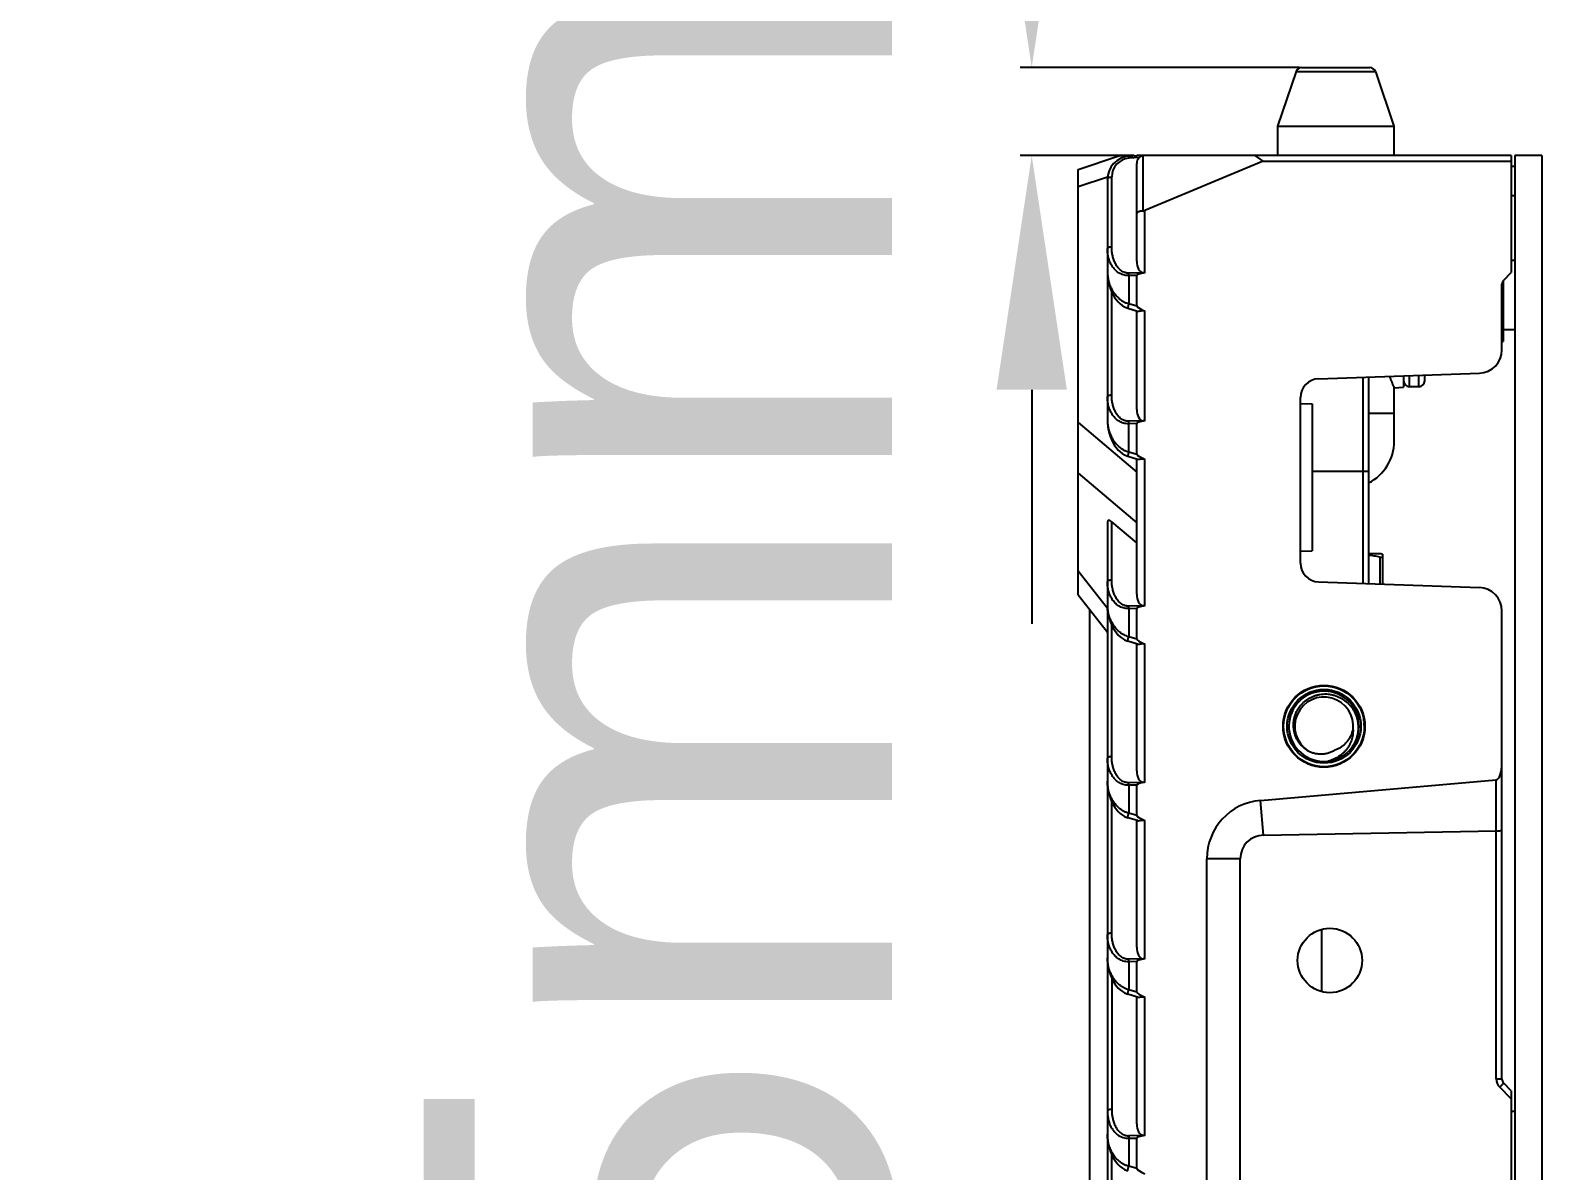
# Model space of a CAD drawing. Header units: millimetres. Extents: x 562 to 17351, y 2396 to 6995.
# Drawn here: x 1040.6 to 1169.7, y 3758.7 to 3856.1 of the extents above; entities that cross this region are included whole.
import ezdxf

# ---------------------------------------------------------------- set-up
doc = ezdxf.new("R2010")
doc.units = ezdxf.units.MM
doc.layers.add('02___PRT_ALL_AXES', color=7, linetype='Continuous')
doc.styles.get("Standard").update_dxf_attribs({"font": 'arial.ttf'})
doc.dimstyles.new('缩小5倍', dxfattribs={"dimtxt": 40, "dimasz": 20, "dimexe": 1, "dimexo": 0.2, "dimgap": 0, "dimtad": 1, "dimtoh": 1, "dimdec": 1, "dimzin": 9, "dimdsep": 46, "dimtxsty": 'Standard', "dimblk": '_FILLED', "dimcen": 0.2, "dimclrd": 256, "dimclre": 256, "dimclrt": 256, "dimadec": 1, "dimazin": 2, "dimtfac": 1, "dimtdec": 1, "dimtofl": 0, "dimtmove": 0, "dimatfit": 3, "dimldrblk": '_FILLED', "dimfxl": 1, "dimtolj": 1, "dimtzin": 0, "dimarcsym": 0})

# ---------------------------------------------------------------- blocks, each defined once
blk = doc.blocks.new('_FILLED')
at = {"color": 0, "linetype": 'ByBlock'}
blk.add_solid([(0, 0), (-1, 0.15), (-1, -0.15)], dxfattribs=at)
blk = doc.blocks.new('*D26')
at = {"lineweight": -2, "transparency": 16777216}
for p, q in [((1126.15, 3872.95), (1126.15, 3892.95)), ((1149, 3852.95), (1125.15, 3852.95)), ((1134.91, 3845.45), (1125.15, 3845.45)), ((1126.15, 3825.45), (1126.15, 3805.45))]:
    blk.add_line(p, q, dxfattribs=at)
at = {"layer": 'Defpoints', "color": 0, "transparency": 16777216}
for p in [(1149.2, 3852.95), (1126.15, 3845.45), (1135.11, 3845.45)]:
    blk.add_point(p, dxfattribs=at)
at = {"lineweight": -2, "transparency": 16777216, "xscale": 20, "yscale": 20, "zscale": 20}
for p, rotation in [((1126.15, 3852.95), 270), ((1126.15, 3845.45), 90)]:
    blk.add_blockref('_FILLED', p, dxfattribs=dict(at, rotation=rotation))
at = {"lineweight": 5, "transparency": 16777216, "insert": (1100.26, 3849.2), "char_height": 40, "attachment_point": 5, "rotation": 90}
blk.add_mtext('\\A1;7.5mm [1/4"]', dxfattribs=at)

msp = doc.modelspace()

# ---------------------------------------------------------------- linework, layer by layer
at = {"color": 7, "linetype": 'Continuous'}
for p, q in [((1148.724, 3852.615), (1147.139, 3847.954)), ((1148.724, 3852.615), (1155.505, 3852.615)), ((1149.197, 3852.954), (1155.031, 3852.954)), ((1155.505, 3852.615), (1157.089, 3847.954)), ((1147.139, 3847.954), (1157.089, 3847.954)), ((1130.114, 3844.267), (1133.58, 3845.414)), ((1133.58, 3845.414), (1135.114, 3845.454)), ((1134.44, 3845.395), (1135.114, 3845.454)), ((1135.366, 3845.292), (1134.44, 3845.211)), ((1135.742, 3845.454), (1135.114, 3845.454)), ((1135.114, 3836.423), (1135.114, 3844.754)), ((1135.661, 3840.708), (1135.661, 3845.437)), ((1167.114, 3845.454), (1135.814, 3845.454)), ((1145.914, 3844.954), (1135.814, 3840.746)), ((1145.914, 3844.954), (1145.239, 3845.454)), ((1145.914, 3844.954), (1167.114, 3844.954)), ((1167.114, 3845.454), (1167.114, 3835.454)), ((1167.414, 3845.454), (1167.414, 3507.954)), ((1169.714, 3845.454), (1167.414, 3845.454)), ((1169.714, 3845.454), (1169.714, 3507.954)), ((1130.114, 3807.929), (1130.114, 3844.267)), ((1130.114, 3842.8), (1132.629, 3843.631)), ((1132.979, 3837.669), (1132.979, 3843.617)), ((1167.114, 3844.524), (1167.414, 3844.524)), ((1132.614, 3843.402), (1132.614, 3822.883)), ((1167.114, 3842.024), (1167.414, 3842.024)), ((1135.814, 3835.438), (1135.814, 3840.746)), ((1167.114, 3836.524), (1167.414, 3836.524)), ((1135.681, 3835.437), (1134.44, 3835.405)), ((1135.114, 3835.208), (1134.44, 3835.191)), ((1134.44, 3835.191), (1134.44, 3832.799)), ((1135.114, 3832.597), (1135.114, 3835.208)), ((1166.314, 3828.857), (1166.314, 3834.447)), ((1166.414, 3834.746), (1166.414, 3829.579)), ((1166.461, 3834.8), (1167.114, 3835.454)), ((1132.979, 3825.013), (1132.979, 3833.795)), ((1134.36, 3832.416), (1135.189, 3832.167)), ((1134.44, 3832.799), (1135.114, 3832.597)), ((1135.114, 3823.767), (1135.114, 3832.19)), ((1135.814, 3822.782), (1135.814, 3832.167)), ((1166.414, 3830.579), (1167.414, 3830.579)), ((1166.314, 3829.579), (1166.414, 3829.579)), ((1150.658, 3826.379), (1164.384, 3826.859)), ((1159.214, 3825.704), (1159.214, 3826.678)), ((1159.714, 3826.204), (1159.714, 3826.695)), ((1154.425, 3826.511), (1154.425, 3808.897)), ((1154.914, 3826.528), (1154.914, 3808.88)), ((1157.114, 3821.054), (1157.114, 3825.612)), ((1158.414, 3825.704), (1158.414, 3826.65)), ((1149.114, 3810.628), (1149.114, 3824.78)), ((1154.914, 3823.454), (1157.114, 3823.454)), ((1130.114, 3822.659), (1135.114, 3818.413)), ((1135.681, 3822.781), (1134.44, 3822.749)), ((1135.114, 3822.552), (1134.44, 3822.535)), ((1134.44, 3820.143), (1134.44, 3822.535)), ((1135.114, 3819.941), (1135.114, 3822.552)), ((1134.36, 3819.76), (1135.189, 3819.511)), ((1134.44, 3820.143), (1135.114, 3819.941)), ((1135.114, 3807.98), (1135.114, 3819.534)), ((1135.814, 3806.995), (1135.814, 3819.511)), ((1130.114, 3818.334), (1135.114, 3814.088)), ((1154.914, 3818.455), (1150.114, 3818.455)), ((1132.614, 3814.146), (1132.614, 3807.096)), ((1132.979, 3809.226), (1132.979, 3814.177)), ((1135.114, 3812.364), (1132.979, 3814.177)), ((1154.914, 3811.454), (1155.964, 3811.454)), ((1155.964, 3811.454), (1156.114, 3811.398)), ((1156.114, 3811.398), (1156.114, 3808.838)), ((1132.628, 3806.768), (1130.114, 3809.959)), ((1155.893, 3811.154), (1155.893, 3808.846)), ((1155.893, 3811.154), (1156.114, 3811.154)), ((1150.658, 3809.029), (1164.384, 3808.549)), ((1130.114, 3807.929), (1132.614, 3804.756)), ((1131.114, 3546.748), (1131.114, 3806.66)), ((1132.614, 3807.096), (1132.623, 3806.826)), ((1132.614, 3806.611), (1132.614, 3550.814)), ((1132.623, 3806.826), (1132.656, 3806.494)), ((1135.681, 3806.994), (1134.44, 3806.962)), ((1135.114, 3806.765), (1134.44, 3806.748)), ((1134.44, 3806.748), (1134.44, 3804.356)), ((1135.114, 3804.154), (1135.114, 3806.765)), ((1166.314, 3766.586), (1166.314, 3806.55)), ((1132.979, 3794.151), (1132.979, 3805.352)), ((1135.189, 3803.724), (1134.36, 3803.973)), ((1135.114, 3804.154), (1134.44, 3804.356)), ((1135.114, 3792.905), (1135.114, 3803.747)), ((1135.814, 3791.92), (1135.814, 3803.724)), ((1154.287, 3798.077), (1154.293, 3798.075)), ((1154.418, 3797.859), (1154.293, 3798.075)), ((1154.293, 3795.406), (1154.332, 3795.34)), ((1135.681, 3791.918), (1134.44, 3791.886)), ((1145.679, 3790.378), (1165.83, 3792.141)), ((1165.83, 3787.766), (1165.83, 3792.141)), ((1135.114, 3791.69), (1134.44, 3791.672)), ((1134.44, 3791.672), (1134.44, 3789.281)), ((1135.114, 3789.078), (1135.114, 3791.69)), ((1132.979, 3779.075), (1132.979, 3790.277)), ((1135.114, 3789.078), (1134.44, 3789.281)), ((1145.938, 3787.41), (1145.679, 3790.378)), ((1135.189, 3788.649), (1134.36, 3788.898)), ((1135.114, 3777.829), (1135.114, 3788.671)), ((1135.814, 3776.844), (1135.814, 3788.648)), ((1145.938, 3787.41), (1165.827, 3787.766)), ((1165.827, 3766.586), (1165.827, 3787.766)), ((1141.114, 3741), (1141.114, 3785.397)), ((1143.957, 3785.397), (1141.114, 3785.397)), ((1143.957, 3742.601), (1143.957, 3785.397)), ((1150.914, 3779.361), (1150.914, 3774.047)), ((1135.681, 3776.843), (1134.44, 3776.811)), ((1135.114, 3776.614), (1134.44, 3776.597)), ((1134.44, 3776.597), (1134.44, 3774.205)), ((1135.114, 3774.003), (1135.114, 3776.614)), ((1132.979, 3775.202), (1132.979, 3764)), ((1135.189, 3773.573), (1134.36, 3773.822)), ((1135.114, 3774.003), (1134.44, 3774.205)), ((1135.114, 3762.754), (1135.114, 3773.596)), ((1135.814, 3761.769), (1135.814, 3773.573)), ((1165.827, 3766.586), (1166.314, 3766.586)), ((1167.114, 3765.579), (1166.461, 3766.232)), ((1167.114, 3764.885), (1166.12, 3765.879)), ((1167.114, 3765.579), (1167.114, 3756.579)), ((1167.114, 3763.829), (1167.414, 3763.829)), ((1135.681, 3761.767), (1134.44, 3761.736)), ((1134.44, 3761.522), (1135.114, 3761.539)), ((1134.44, 3761.522), (1134.44, 3759.13)), ((1135.114, 3758.928), (1135.114, 3761.539)), ((1132.979, 3748.924), (1132.979, 3760.126)), ((1135.114, 3758.928), (1134.44, 3759.13))]:
    msp.add_line(p, q, dxfattribs=at)
for points in [[(1132.614, 3835.539), (1132.622, 3835.271), (1132.656, 3834.938), (1132.711, 3834.62), (1132.786, 3834.321), (1132.878, 3834.042), (1132.984, 3833.783), (1133.103, 3833.546), (1133.234, 3833.328), (1133.378, 3833.129), (1133.534, 3832.948), (1133.702, 3832.787), (1133.881, 3832.649), (1134.068, 3832.536), (1134.262, 3832.449), (1134.36, 3832.416)], [(1132.614, 3822.883), (1132.622, 3822.615), (1132.656, 3822.282), (1132.711, 3821.964), (1132.786, 3821.665), (1132.878, 3821.386), (1132.984, 3821.128), (1133.103, 3820.89), (1133.234, 3820.673), (1133.378, 3820.473), (1133.534, 3820.292), (1133.702, 3820.131), (1133.881, 3819.993), (1134.068, 3819.88), (1134.262, 3819.793), (1134.36, 3819.76)], [(1132.656, 3806.494), (1132.711, 3806.177), (1132.787, 3805.876), (1132.88, 3805.593), (1132.988, 3805.332), (1133.109, 3805.091), (1133.243, 3804.872), (1133.388, 3804.673), (1133.545, 3804.494), (1133.712, 3804.336), (1133.89, 3804.2), (1134.076, 3804.089), (1134.27, 3804.003), (1134.36, 3803.973)], [(1132.614, 3792.021), (1132.623, 3791.75), (1132.656, 3791.419), (1132.711, 3791.101), (1132.787, 3790.8), (1132.88, 3790.518), (1132.988, 3790.256), (1133.109, 3790.016), (1133.243, 3789.797), (1133.388, 3789.598), (1133.545, 3789.418), (1133.712, 3789.26), (1133.89, 3789.125), (1134.076, 3789.013), (1134.27, 3788.928), (1134.36, 3788.898)], [(1132.614, 3776.945), (1132.623, 3776.675), (1132.656, 3776.343), (1132.711, 3776.026), (1132.787, 3775.725), (1132.88, 3775.443), (1132.988, 3775.181), (1133.109, 3774.941), (1133.243, 3774.722), (1133.388, 3774.522), (1133.545, 3774.343), (1133.712, 3774.185), (1133.89, 3774.049), (1134.076, 3773.938), (1134.27, 3773.852), (1134.36, 3773.822)], [(1132.614, 3761.87), (1132.623, 3761.6), (1132.656, 3761.268), (1132.711, 3760.951), (1132.787, 3760.65), (1132.88, 3760.367), (1132.988, 3760.105), (1133.109, 3759.865), (1133.243, 3759.646), (1133.388, 3759.447), (1133.545, 3759.268), (1133.712, 3759.109), (1133.89, 3758.974), (1134.076, 3758.862), (1134.27, 3758.777), (1134.36, 3758.747)]]:
    msp.add_lwpolyline(points, dxfattribs=at)
for centre, radius in [((1151.114, 3796.704), 3.45), ((1151.114, 3796.704), 3.15), ((1151.614, 3776.704), 2.75)]:
    msp.add_circle(centre, radius, dxfattribs=at)
for centre, radius, start, end in [((1149.197, 3852.454), 0.5, 90, 161.22197), ((1155.031, 3852.454), 0.5, 18.77803, 90), ((1134.614, 3843.402), 2, 95, 180), ((1134.579, 3843.617), 1.6, 95.00005, 179.99995), ((1135.814, 3844.754), 0.7, 90, 180), ((1166.814, 3834.447), 0.5, 135, 180), ((1164.314, 3828.857), 2, 272, 0), ((1150.714, 3824.78), 1.6, 92, 180), ((1158.414, 3826.204), 0.5, 180, 270), ((1159.214, 3826.204), 0.5, 270, 0), ((1153.114, 3821.054), 4, 296.77273, 0), ((1150.714, 3810.628), 1.6, 180, 268), ((1164.314, 3806.55), 2, 0, 88), ((1135.853, 3807.098), 3.239, 180.04434, 188.51626), ((1151.114, 3796.704), 3, 315.11877, 312.79372), ((1151.114, 3796.704), 2.5, 352.87067, 236.71677), ((1177.927, 3796.74), 23.545, 182.55739, 182.94222), ((1146.114, 3785.397), 5, 95, 180), ((1166.827, 3766.586), 1, 180, 225), ((1166.814, 3766.586), 0.5, 180, 225.00042)]:
    msp.add_arc(centre, radius, start, end, dxfattribs=at)
for centre, major_axis, ratio, start_param, end_param in [((1135.814, 3841.839), (0.272, 1.121), 0.5752567, -2.9631619, -2.7422228), ((1135.814, 3836.537), (0.119, 1.102), 0.6258693, -4.5415474, -3.1625676), ((1139.704, 3835.324), (-4.589, -0.117), 0.0871276, -0.5618031, -0.0022218), ((1139.704, 3831.23), (4.588, -1.377), 0.0835026, -3.1165338, -2.5569525), ((1135.814, 3823.881), (0.119, 1.102), 0.6258693, -4.5415474, -3.1625676), ((1139.704, 3822.668), (-4.589, -0.117), 0.0871276, -0.5618031, -0.0022218), ((1139.704, 3818.574), (4.588, -1.377), 0.0835026, -3.1165338, -2.5569525), ((1133.014, 3813.773), (-0.346, 0.508), 0.3933238, -0.9599429, 0.523587), ((1135.814, 3808.094), (0.119, 1.102), 0.6258693, -4.5415474, -3.1625676), ((1139.704, 3806.881), (-4.589, -0.117), 0.0871276, -0.5618031, -0.0022218), ((1139.704, 3802.787), (4.588, -1.377), 0.0835026, -3.1165338, -2.5569525), ((1165.814, 3793.559), (0, 1.419), 0.3523753, -3.1107736, -1.5707963), ((1135.814, 3793.018), (0.119, 1.102), 0.6258693, -4.5415474, -3.1625676), ((1139.704, 3791.806), (-4.589, -0.117), 0.0871276, -0.5618031, -0.0022218), ((1139.704, 3787.711), (4.588, -1.377), 0.0835026, -3.1165338, -2.5569525), ((1145.975, 3785.397), (2.018, 0), 0.9975972, 1.5887802, 3.1415927), ((1135.814, 3777.943), (0.119, 1.102), 0.6258693, -4.5415474, -3.1625676), ((1139.704, 3776.73), (-4.589, -0.117), 0.0871276, -0.5618031, -0.0022218), ((1139.704, 3772.636), (4.588, -1.377), 0.0835026, -3.1165338, -2.5569525), ((1135.814, 3762.868), (0.119, 1.102), 0.6258693, -4.5415474, -3.1625676), ((1139.704, 3761.655), (4.589, 0.117), 0.0871276, 2.5797896, 3.1393708), ((1139.704, 3757.56), (4.588, -1.377), 0.0835026, -3.1165338, -2.5569525)]:
    msp.add_ellipse(centre, major_axis=major_axis, ratio=ratio, start_param=start_param, end_param=end_param, dxfattribs=at)
for points, knots in [([(1134.44, 3845.395), (1134.44, 3845.395), (1134.439, 3845.394), (1134.438, 3845.393), (1134.438, 3845.391), (1134.437, 3845.387), (1134.436, 3845.379), (1134.435, 3845.365), (1134.435, 3845.344), (1134.435, 3845.317), (1134.436, 3845.285), (1134.438, 3845.249), (1134.439, 3845.224), (1134.44, 3845.211)], [0, 0, 0, 0, 0.0076859, 0.0138461, 0.021863, 0.0437574, 0.0736546, 0.1573216, 0.2719954, 0.4159718, 0.5871104, 0.7828946, 1, 1, 1, 1]), ([(1132.614, 3843.402), (1132.614, 3843.409), (1132.615, 3843.423), (1132.623, 3843.45), (1132.641, 3843.483), (1132.675, 3843.519), (1132.72, 3843.55), (1132.775, 3843.576), (1132.838, 3843.597), (1132.907, 3843.611), (1132.955, 3843.615), (1132.979, 3843.617)], [0, 0, 0, 0, 0.0435279, 0.0880108, 0.1825345, 0.2885723, 0.4082141, 0.5413464, 0.6862801, 0.8403272, 1, 1, 1, 1]), ([(1135.661, 3840.708), (1135.623, 3840.706), (1135.549, 3840.699), (1135.443, 3840.683), (1135.349, 3840.663), (1135.279, 3840.641), (1135.231, 3840.622), (1135.201, 3840.607), (1135.175, 3840.592), (1135.153, 3840.576), (1135.136, 3840.56), (1135.124, 3840.543), (1135.116, 3840.526), (1135.114, 3840.514), (1135.114, 3840.508)], [0, 0, 0, 0, 0.1885593, 0.3644748, 0.5233276, 0.6616979, 0.7225015, 0.7774964, 0.8266755, 0.8701847, 0.9083829, 0.9419431, 0.9719593, 1, 1, 1, 1]), ([(1132.614, 3837.455), (1132.614, 3837.462), (1132.615, 3837.475), (1132.623, 3837.502), (1132.641, 3837.535), (1132.675, 3837.571), (1132.72, 3837.602), (1132.775, 3837.629), (1132.838, 3837.649), (1132.907, 3837.663), (1132.955, 3837.668), (1132.979, 3837.669)], [0, 0, 0, 0, 0.0435279, 0.0880108, 0.1825345, 0.2885723, 0.4082141, 0.5413464, 0.6862801, 0.8403272, 1, 1, 1, 1]), ([(1134.44, 3835.191), (1134.361, 3835.189), (1134.203, 3835.198), (1133.975, 3835.246), (1133.764, 3835.326), (1133.572, 3835.431), (1133.401, 3835.556), (1133.25, 3835.696), (1133.119, 3835.848), (1132.968, 3836.061), (1132.82, 3836.346), (1132.699, 3836.707), (1132.629, 3837.079), (1132.614, 3837.33), (1132.614, 3837.455)], [0, 0, 0, 0, 0.0734565, 0.145212, 0.2147365, 0.2819274, 0.3469796, 0.4102166, 0.4719821, 0.5325921, 0.6512718, 0.7680291, 0.8839955, 1, 1, 1, 1]), ([(1134.44, 3835.405), (1134.405, 3835.404), (1134.335, 3835.406), (1134.231, 3835.42), (1134.13, 3835.444), (1134.003, 3835.489), (1133.857, 3835.565), (1133.652, 3835.718), (1133.485, 3835.908), (1133.351, 3836.114), (1133.238, 3836.328), (1133.129, 3836.608), (1133.041, 3836.956), (1132.99, 3837.311), (1132.979, 3837.55), (1132.979, 3837.669)], [0, 0, 0, 0, 0.0354654, 0.0705862, 0.1052438, 0.1393883, 0.206036, 0.2708369, 0.3962496, 0.4577555, 0.518712, 0.6395334, 0.7596963, 0.8797324, 1, 1, 1, 1]), ([(1132.614, 3835.539), (1132.614, 3835.405), (1132.632, 3835.134), (1132.708, 3834.732), (1132.836, 3834.335), (1133.02, 3833.949), (1133.265, 3833.581), (1133.524, 3833.303), (1133.767, 3833.108), (1133.973, 3832.977), (1134.198, 3832.87), (1134.358, 3832.819), (1134.44, 3832.799)], [0, 0, 0, 0, 0.1141573, 0.2297115, 0.3473485, 0.4678568, 0.5922127, 0.7216331, 0.7887398, 0.8575683, 0.928087, 1, 1, 1, 1]), ([(1134.44, 3835.191), (1134.439, 3835.228), (1134.438, 3835.299), (1134.439, 3835.371), (1134.44, 3835.405)], [0, 0, 0, 0, 0.5206362, 1, 1, 1, 1]), ([(1135.814, 3835.438), (1135.792, 3835.434), (1135.748, 3835.43), (1135.703, 3835.433), (1135.681, 3835.437)], [0, 0, 0, 0, 0.5022889, 1, 1, 1, 1]), ([(1134.44, 3832.799), (1134.433, 3832.775), (1134.419, 3832.727), (1134.4, 3832.657), (1134.384, 3832.592), (1134.372, 3832.542), (1134.365, 3832.507), (1134.361, 3832.485), (1134.358, 3832.465), (1134.356, 3832.451), (1134.356, 3832.441), (1134.355, 3832.435), (1134.355, 3832.43), (1134.356, 3832.425), (1134.356, 3832.422), (1134.357, 3832.419), (1134.358, 3832.417), (1134.359, 3832.416), (1134.36, 3832.416)], [0, 0, 0, 0, 0.1940873, 0.3800695, 0.5510798, 0.7008364, 0.7659991, 0.8238884, 0.8739836, 0.9158783, 0.9336469, 0.9492596, 0.9627092, 0.9740029, 0.9831768, 0.9903378, 0.9957436, 1, 1, 1, 1]), ([(1135.189, 3832.167), (1135.197, 3832.165), (1135.213, 3832.161), (1135.24, 3832.16), (1135.269, 3832.161), (1135.301, 3832.164), (1135.335, 3832.169), (1135.385, 3832.178), (1135.437, 3832.188), (1135.492, 3832.198), (1135.536, 3832.204), (1135.581, 3832.208), (1135.627, 3832.209), (1135.675, 3832.206), (1135.722, 3832.198), (1135.769, 3832.185), (1135.799, 3832.173), (1135.814, 3832.167)], [0, 0, 0, 0, 0.0375914, 0.0792482, 0.1252574, 0.1755747, 0.2299599, 0.2880841, 0.4141073, 0.4812993, 0.5508391, 0.6224307, 0.6957886, 0.7705859, 0.846501, 0.923108, 1, 1, 1, 1]), ([(1132.614, 3824.799), (1132.614, 3824.806), (1132.615, 3824.819), (1132.623, 3824.846), (1132.641, 3824.88), (1132.675, 3824.915), (1132.72, 3824.947), (1132.775, 3824.973), (1132.838, 3824.993), (1132.907, 3825.007), (1132.955, 3825.012), (1132.979, 3825.013)], [0, 0, 0, 0, 0.0435279, 0.0880108, 0.1825345, 0.2885723, 0.4082141, 0.5413464, 0.6862801, 0.8403272, 1, 1, 1, 1]), ([(1134.44, 3822.535), (1134.361, 3822.533), (1134.203, 3822.542), (1133.975, 3822.59), (1133.764, 3822.67), (1133.572, 3822.775), (1133.401, 3822.9), (1133.25, 3823.04), (1133.119, 3823.192), (1132.968, 3823.405), (1132.82, 3823.69), (1132.699, 3824.051), (1132.629, 3824.423), (1132.614, 3824.674), (1132.614, 3824.799)], [0, 0, 0, 0, 0.0734563, 0.1452117, 0.2147362, 0.2819272, 0.3469794, 0.4102165, 0.4719819, 0.5325916, 0.6512712, 0.7680287, 0.8839954, 1, 1, 1, 1]), ([(1134.44, 3822.749), (1134.405, 3822.748), (1134.335, 3822.75), (1134.231, 3822.764), (1134.13, 3822.788), (1134.003, 3822.833), (1133.857, 3822.909), (1133.652, 3823.062), (1133.485, 3823.252), (1133.351, 3823.459), (1133.238, 3823.672), (1133.129, 3823.952), (1133.041, 3824.3), (1132.99, 3824.655), (1132.979, 3824.894), (1132.979, 3825.013)], [0, 0, 0, 0, 0.0354653, 0.070586, 0.1052434, 0.139388, 0.2060358, 0.2708367, 0.3962495, 0.4577552, 0.5187115, 0.6395329, 0.7596959, 0.8797323, 1, 1, 1, 1]), ([(1132.614, 3822.883), (1132.614, 3822.749), (1132.632, 3822.478), (1132.708, 3822.076), (1132.836, 3821.679), (1133.02, 3821.293), (1133.265, 3820.925), (1133.524, 3820.648), (1133.767, 3820.452), (1133.973, 3820.322), (1134.198, 3820.214), (1134.358, 3820.163), (1134.44, 3820.143)], [0, 0, 0, 0, 0.1141573, 0.2297114, 0.3473484, 0.4678566, 0.5922124, 0.7216328, 0.7887394, 0.8575679, 0.9280868, 1, 1, 1, 1]), ([(1134.44, 3822.535), (1134.439, 3822.572), (1134.438, 3822.643), (1134.439, 3822.715), (1134.44, 3822.749)], [0, 0, 0, 0, 0.5206362, 1, 1, 1, 1]), ([(1135.814, 3822.782), (1135.792, 3822.779), (1135.748, 3822.774), (1135.703, 3822.778), (1135.681, 3822.781)], [0, 0, 0, 0, 0.5022889, 1, 1, 1, 1]), ([(1134.44, 3820.143), (1134.433, 3820.119), (1134.419, 3820.071), (1134.4, 3820.001), (1134.384, 3819.936), (1134.372, 3819.887), (1134.365, 3819.851), (1134.361, 3819.829), (1134.358, 3819.809), (1134.356, 3819.795), (1134.356, 3819.785), (1134.355, 3819.779), (1134.355, 3819.774), (1134.356, 3819.769), (1134.356, 3819.766), (1134.357, 3819.763), (1134.358, 3819.761), (1134.359, 3819.76), (1134.36, 3819.76)], [0, 0, 0, 0, 0.1940873, 0.3800695, 0.5510798, 0.7008364, 0.7659991, 0.8238884, 0.8739836, 0.9158783, 0.9336469, 0.9492596, 0.9627092, 0.9740029, 0.9831768, 0.9903378, 0.9957436, 1, 1, 1, 1]), ([(1135.189, 3819.511), (1135.197, 3819.509), (1135.213, 3819.506), (1135.24, 3819.504), (1135.269, 3819.505), (1135.301, 3819.508), (1135.335, 3819.513), (1135.385, 3819.522), (1135.437, 3819.532), (1135.492, 3819.542), (1135.536, 3819.548), (1135.581, 3819.552), (1135.627, 3819.553), (1135.675, 3819.55), (1135.722, 3819.542), (1135.769, 3819.529), (1135.799, 3819.517), (1135.814, 3819.511)], [0, 0, 0, 0, 0.0375914, 0.0792482, 0.1252574, 0.1755747, 0.2299599, 0.2880841, 0.4141073, 0.4812993, 0.5508391, 0.6224307, 0.6957886, 0.7705859, 0.846501, 0.923108, 1, 1, 1, 1]), ([(1155.893, 3811.154), (1155.731, 3811.187), (1155.406, 3811.247), (1155.079, 3811.294), (1154.915, 3811.315)], [0, 0, 0, 0, 0.5003727, 1, 1, 1, 1]), ([(1132.614, 3809.012), (1132.614, 3809.019), (1132.615, 3809.032), (1132.623, 3809.059), (1132.641, 3809.092), (1132.675, 3809.128), (1132.72, 3809.159), (1132.775, 3809.186), (1132.838, 3809.206), (1132.907, 3809.22), (1132.955, 3809.225), (1132.979, 3809.226)], [0, 0, 0, 0, 0.0435279, 0.0880108, 0.1825345, 0.2885723, 0.4082141, 0.5413464, 0.6862801, 0.8403272, 1, 1, 1, 1]), ([(1134.44, 3806.748), (1134.361, 3806.746), (1134.203, 3806.755), (1133.975, 3806.803), (1133.764, 3806.883), (1133.572, 3806.988), (1133.401, 3807.113), (1133.25, 3807.253), (1133.119, 3807.405), (1132.968, 3807.618), (1132.82, 3807.903), (1132.699, 3808.264), (1132.629, 3808.636), (1132.614, 3808.887), (1132.614, 3809.012)], [0, 0, 0, 0, 0.0734565, 0.145212, 0.2147365, 0.2819274, 0.3469796, 0.4102166, 0.4719821, 0.5325921, 0.6512718, 0.7680291, 0.8839955, 1, 1, 1, 1]), ([(1134.44, 3806.962), (1134.405, 3806.961), (1134.335, 3806.963), (1134.231, 3806.977), (1134.13, 3807.001), (1134.003, 3807.046), (1133.857, 3807.122), (1133.652, 3807.275), (1133.485, 3807.465), (1133.351, 3807.671), (1133.238, 3807.885), (1133.129, 3808.165), (1133.041, 3808.513), (1132.99, 3808.868), (1132.979, 3809.107), (1132.979, 3809.226)], [0, 0, 0, 0, 0.0354654, 0.0705862, 0.1052438, 0.1393883, 0.206036, 0.2708369, 0.3962496, 0.4577555, 0.518712, 0.6395334, 0.7596963, 0.8797324, 1, 1, 1, 1]), ([(1132.614, 3806.611), (1132.614, 3806.62), (1132.615, 3806.637), (1132.62, 3806.669), (1132.627, 3806.692), (1132.634, 3806.706)], [0, 0, 0, 0, 0.2715936, 0.5293437, 1, 1, 1, 1]), ([(1134.44, 3804.356), (1134.37, 3804.373), (1134.233, 3804.415), (1134.038, 3804.501), (1133.857, 3804.606), (1133.637, 3804.763), (1133.397, 3804.987), (1133.159, 3805.288), (1132.969, 3805.606), (1132.822, 3805.937), (1132.714, 3806.275), (1132.667, 3806.504), (1132.65, 3806.619)], [0, 0, 0, 0, 0.0709389, 0.1407648, 0.2092139, 0.276204, 0.4059184, 0.5308753, 0.6520153, 0.770154, 0.885963, 1, 1, 1, 1]), ([(1134.44, 3806.748), (1134.439, 3806.785), (1134.438, 3806.856), (1134.439, 3806.928), (1134.44, 3806.962)], [0, 0, 0, 0, 0.5206362, 1, 1, 1, 1]), ([(1135.814, 3806.995), (1135.792, 3806.991), (1135.748, 3806.987), (1135.703, 3806.99), (1135.681, 3806.994)], [0, 0, 0, 0, 0.5022889, 1, 1, 1, 1]), ([(1134.36, 3803.973), (1134.359, 3803.973), (1134.358, 3803.974), (1134.357, 3803.976), (1134.356, 3803.979), (1134.356, 3803.982), (1134.355, 3803.987), (1134.355, 3803.992), (1134.356, 3803.998), (1134.356, 3804.008), (1134.358, 3804.022), (1134.361, 3804.042), (1134.365, 3804.064), (1134.372, 3804.099), (1134.384, 3804.149), (1134.4, 3804.214), (1134.419, 3804.284), (1134.433, 3804.332), (1134.44, 3804.356)], [0, 0, 0, 0, 0.0042564, 0.0096624, 0.0168235, 0.0259977, 0.0372917, 0.0507416, 0.0663545, 0.0841234, 0.1260185, 0.1761139, 0.2340034, 0.2991661, 0.4489225, 0.6199323, 0.8059137, 1, 1, 1, 1]), ([(1135.189, 3803.724), (1135.197, 3803.722), (1135.213, 3803.718), (1135.24, 3803.717), (1135.269, 3803.718), (1135.301, 3803.721), (1135.335, 3803.726), (1135.385, 3803.735), (1135.437, 3803.745), (1135.492, 3803.755), (1135.536, 3803.761), (1135.581, 3803.765), (1135.627, 3803.766), (1135.675, 3803.763), (1135.722, 3803.755), (1135.769, 3803.742), (1135.799, 3803.73), (1135.814, 3803.724)], [0, 0, 0, 0, 0.0375914, 0.0792482, 0.1252574, 0.1755747, 0.2299598, 0.288084, 0.4141072, 0.4812992, 0.550839, 0.6224306, 0.6957885, 0.7705858, 0.846501, 0.923108, 1, 1, 1, 1]), ([(1149.742, 3794.614), (1149.663, 3794.662), (1149.51, 3794.766), (1149.298, 3794.946), (1149.108, 3795.149), (1148.941, 3795.371), (1148.799, 3795.611), (1148.684, 3795.864), (1148.597, 3796.128), (1148.549, 3796.355), (1148.525, 3796.538), (1148.511, 3796.723), (1148.512, 3796.908), (1148.527, 3797.093), (1148.553, 3797.276), (1148.602, 3797.503), (1148.691, 3797.766), (1148.806, 3798.019), (1148.947, 3798.259), (1149.085, 3798.445), (1149.206, 3798.585), (1149.302, 3798.685), (1149.404, 3798.78), (1149.545, 3798.899), (1149.734, 3799.035), (1149.975, 3799.173), (1150.229, 3799.286), (1150.449, 3799.358), (1150.629, 3799.402), (1150.811, 3799.437), (1151.041, 3799.463), (1151.319, 3799.467), (1151.596, 3799.442), (1151.869, 3799.39), (1152.136, 3799.312), (1152.393, 3799.207), (1152.639, 3799.077), (1152.871, 3798.923), (1153.015, 3798.806), (1153.084, 3798.744)], [0, 0, 0, 0, 0.0312281, 0.0624919, 0.0937405, 0.1249821, 0.1562278, 0.1874754, 0.2187221, 0.2499687, 0.2655977, 0.281227, 0.3124743, 0.3281034, 0.3437328, 0.3749804, 0.4062284, 0.4374763, 0.4687246, 0.4999729, 0.5156024, 0.5312321, 0.5468617, 0.5624912, 0.5937402, 0.6249892, 0.6562385, 0.6874878, 0.7031176, 0.7187475, 0.7499971, 0.781247, 0.812497, 0.8437471, 0.8749974, 0.9062478, 0.9374985, 0.968749, 1, 1, 1, 1]), ([(1153.084, 3798.744), (1153.157, 3798.678), (1153.297, 3798.538), (1153.485, 3798.308), (1153.647, 3798.058), (1153.783, 3797.794), (1153.891, 3797.517), (1153.97, 3797.23), (1154.019, 3796.937), (1154.038, 3796.64), (1154.026, 3796.343), (1153.985, 3796.049), (1153.914, 3795.76), (1153.815, 3795.48), (1153.688, 3795.211), (1153.534, 3794.957), (1153.356, 3794.718), (1153.223, 3794.572), (1153.152, 3794.502)], [0, 0, 0, 0, 0.0624977, 0.1249962, 0.1874945, 0.2499936, 0.3124925, 0.3749921, 0.4374917, 0.4999917, 0.5624912, 0.6249925, 0.687495, 0.7499934, 0.8124861, 0.8749978, 0.9375323, 1, 1, 1, 1]), ([(1154.293, 3798.075), (1154.293, 3798.075), (1154.294, 3798.073), (1154.295, 3798.07), (1154.296, 3798.067), (1154.297, 3798.061), (1154.299, 3798.053), (1154.301, 3798.041), (1154.303, 3798.027), (1154.305, 3798.011), (1154.307, 3797.992), (1154.309, 3797.979), (1154.309, 3797.972)], [0, 0, 0, 0, 0.0223268, 0.0498199, 0.0826299, 0.1208305, 0.213501, 0.3279001, 0.463948, 0.6214989, 0.8002928, 1, 1, 1, 1]), ([(1154.531, 3797.155), (1154.527, 3797.201), (1154.52, 3797.289), (1154.511, 3797.396), (1154.503, 3797.475), (1154.498, 3797.529), (1154.492, 3797.579), (1154.488, 3797.611), (1154.486, 3797.626)], [0, 0, 0, 0, 0.2917003, 0.5589698, 0.6817903, 0.7965996, 0.9028425, 1, 1, 1, 1]), ([(1154.593, 3796.317), (1154.588, 3796.373), (1154.58, 3796.488), (1154.567, 3796.661), (1154.555, 3796.835), (1154.546, 3796.951), (1154.542, 3797.008)], [0, 0, 0, 0, 0.2445201, 0.4968875, 0.750821, 1, 1, 1, 1]), ([(1153.595, 3796.394), (1153.597, 3796.317), (1153.594, 3796.164), (1153.568, 3795.935), (1153.521, 3795.709), (1153.454, 3795.489), (1153.369, 3795.275), (1153.265, 3795.069), (1153.143, 3794.873), (1153.006, 3794.688), (1152.853, 3794.515), (1152.686, 3794.356), (1152.507, 3794.211), (1152.317, 3794.08), (1152.116, 3793.966), (1151.838, 3793.835), (1151.618, 3793.762), (1151.469, 3793.725)], [0, 0, 0, 0, 0.062365, 0.1248154, 0.1872647, 0.2497108, 0.3121704, 0.3746499, 0.4371418, 0.4996438, 0.5621608, 0.6246915, 0.6872344, 0.7497805, 0.8123432, 0.8749364, 1, 1, 1, 1]), ([(1152.045, 3794.688), (1152.141, 3794.719), (1152.282, 3794.774), (1152.46, 3794.867), (1152.632, 3794.971), (1152.833, 3795.122), (1153.013, 3795.298), (1153.142, 3795.451), (1153.261, 3795.613), (1153.391, 3795.828), (1153.513, 3796.104), (1153.572, 3796.296), (1153.595, 3796.394)], [0, 0, 0, 0, 0.1250172, 0.1875825, 0.2501242, 0.3751185, 0.5000996, 0.5626142, 0.6251255, 0.7500824, 0.8750376, 1, 1, 1, 1]), ([(1149.742, 3794.614), (1149.832, 3794.568), (1150.016, 3794.488), (1150.305, 3794.403), (1150.554, 3794.362), (1150.754, 3794.348), (1150.955, 3794.347), (1151.205, 3794.37), (1151.499, 3794.436), (1151.782, 3794.541), (1151.96, 3794.635), (1152.045, 3794.688)], [0, 0, 0, 0, 0.1249808, 0.2500034, 0.3749801, 0.437505, 0.5000318, 0.6250236, 0.7500032, 0.8750227, 1, 1, 1, 1]), ([(1154.345, 3795.369), (1154.341, 3795.385), (1154.332, 3795.42), (1154.324, 3795.455), (1154.32, 3795.473)], [0, 0, 0, 0, 0.4744636, 1, 1, 1, 1]), ([(1132.614, 3793.937), (1132.614, 3793.943), (1132.615, 3793.957), (1132.623, 3793.984), (1132.641, 3794.017), (1132.675, 3794.053), (1132.72, 3794.084), (1132.775, 3794.11), (1132.838, 3794.131), (1132.907, 3794.145), (1132.955, 3794.149), (1132.979, 3794.151)], [0, 0, 0, 0, 0.0435279, 0.0880108, 0.1825345, 0.2885723, 0.4082141, 0.5413464, 0.6862801, 0.8403272, 1, 1, 1, 1]), ([(1134.44, 3791.672), (1134.361, 3791.671), (1134.203, 3791.679), (1133.975, 3791.728), (1133.764, 3791.807), (1133.572, 3791.912), (1133.401, 3792.037), (1133.25, 3792.177), (1133.119, 3792.329), (1132.968, 3792.542), (1132.82, 3792.828), (1132.699, 3793.189), (1132.629, 3793.56), (1132.614, 3793.811), (1132.614, 3793.937)], [0, 0, 0, 0, 0.0734565, 0.145212, 0.2147365, 0.2819274, 0.3469796, 0.4102166, 0.4719821, 0.5325921, 0.6512718, 0.7680291, 0.8839955, 1, 1, 1, 1]), ([(1134.44, 3791.886), (1134.405, 3791.886), (1134.335, 3791.887), (1134.231, 3791.901), (1134.13, 3791.926), (1134.003, 3791.97), (1133.857, 3792.046), (1133.652, 3792.2), (1133.485, 3792.389), (1133.351, 3792.596), (1133.238, 3792.81), (1133.129, 3793.09), (1133.041, 3793.438), (1132.99, 3793.793), (1132.979, 3794.031), (1132.979, 3794.151)], [0, 0, 0, 0, 0.0354654, 0.0705862, 0.1052438, 0.1393883, 0.206036, 0.2708369, 0.3962496, 0.4577555, 0.518712, 0.6395334, 0.7596963, 0.8797324, 1, 1, 1, 1]), ([(1134.44, 3789.281), (1134.358, 3789.3), (1134.198, 3789.352), (1133.973, 3789.459), (1133.767, 3789.59), (1133.524, 3789.785), (1133.265, 3790.063), (1133.02, 3790.43), (1132.836, 3790.817), (1132.708, 3791.213), (1132.632, 3791.616), (1132.614, 3791.886), (1132.614, 3792.02)], [0, 0, 0, 0, 0.0719072, 0.1424244, 0.2112551, 0.2783642, 0.407788, 0.5321463, 0.6526549, 0.7702908, 0.8858439, 1, 1, 1, 1]), ([(1134.44, 3791.672), (1134.439, 3791.71), (1134.438, 3791.781), (1134.439, 3791.852), (1134.44, 3791.886)], [0, 0, 0, 0, 0.5206362, 1, 1, 1, 1]), ([(1135.814, 3791.92), (1135.792, 3791.916), (1135.748, 3791.912), (1135.703, 3791.915), (1135.681, 3791.918)], [0, 0, 0, 0, 0.5022889, 1, 1, 1, 1]), ([(1134.36, 3788.898), (1134.359, 3788.898), (1134.358, 3788.899), (1134.357, 3788.9), (1134.356, 3788.903), (1134.356, 3788.907), (1134.355, 3788.911), (1134.355, 3788.917), (1134.356, 3788.923), (1134.356, 3788.933), (1134.358, 3788.947), (1134.361, 3788.966), (1134.365, 3788.989), (1134.372, 3789.024), (1134.384, 3789.074), (1134.4, 3789.138), (1134.419, 3789.208), (1134.433, 3789.256), (1134.44, 3789.281)], [0, 0, 0, 0, 0.0042564, 0.0096624, 0.0168235, 0.0259977, 0.0372917, 0.0507416, 0.0663545, 0.0841234, 0.1260185, 0.1761139, 0.2340034, 0.2991661, 0.4489225, 0.6199323, 0.8059137, 1, 1, 1, 1]), ([(1135.189, 3788.649), (1135.197, 3788.646), (1135.213, 3788.643), (1135.24, 3788.642), (1135.269, 3788.643), (1135.301, 3788.646), (1135.335, 3788.651), (1135.385, 3788.66), (1135.437, 3788.67), (1135.492, 3788.679), (1135.536, 3788.685), (1135.581, 3788.69), (1135.627, 3788.691), (1135.675, 3788.688), (1135.722, 3788.68), (1135.769, 3788.667), (1135.799, 3788.655), (1135.814, 3788.648)], [0, 0, 0, 0, 0.0375914, 0.0792482, 0.1252574, 0.1755747, 0.2299598, 0.288084, 0.4141072, 0.4812992, 0.550839, 0.6224306, 0.6957885, 0.7705858, 0.846501, 0.923108, 1, 1, 1, 1]), ([(1165.83, 3787.766), (1165.846, 3787.767), (1165.878, 3787.767), (1165.925, 3787.768), (1165.972, 3787.771), (1166.031, 3787.775), (1166.098, 3787.782), (1166.161, 3787.791), (1166.205, 3787.8), (1166.233, 3787.807), (1166.257, 3787.815), (1166.277, 3787.823), (1166.293, 3787.831), (1166.303, 3787.838), (1166.309, 3787.844), (1166.312, 3787.848), (1166.314, 3787.853), (1166.314, 3787.856), (1166.314, 3787.857)], [0, 0, 0, 0, 0.0955106, 0.189885, 0.2821756, 0.3715498, 0.5383542, 0.6844911, 0.7482996, 0.8052849, 0.8550972, 0.897515, 0.9325115, 0.9603864, 0.9719344, 0.9821459, 0.9913505, 1, 1, 1, 1]), ([(1132.614, 3778.861), (1132.614, 3778.868), (1132.615, 3778.881), (1132.623, 3778.908), (1132.641, 3778.942), (1132.675, 3778.977), (1132.72, 3779.009), (1132.775, 3779.035), (1132.838, 3779.055), (1132.907, 3779.069), (1132.955, 3779.074), (1132.979, 3779.075)], [0, 0, 0, 0, 0.0435279, 0.0880108, 0.1825345, 0.2885723, 0.4082141, 0.5413464, 0.6862801, 0.8403272, 1, 1, 1, 1]), ([(1134.44, 3776.811), (1134.405, 3776.81), (1134.335, 3776.812), (1134.231, 3776.826), (1134.13, 3776.85), (1134.003, 3776.895), (1133.857, 3776.971), (1133.652, 3777.124), (1133.485, 3777.314), (1133.351, 3777.521), (1133.238, 3777.734), (1133.129, 3778.014), (1133.041, 3778.362), (1132.99, 3778.717), (1132.979, 3778.956), (1132.979, 3779.075)], [0, 0, 0, 0, 0.0354654, 0.0705862, 0.1052438, 0.1393883, 0.206036, 0.2708369, 0.3962496, 0.4577555, 0.518712, 0.6395334, 0.7596963, 0.8797324, 1, 1, 1, 1]), ([(1134.44, 3776.597), (1134.361, 3776.595), (1134.203, 3776.604), (1133.975, 3776.653), (1133.764, 3776.732), (1133.572, 3776.837), (1133.401, 3776.962), (1133.25, 3777.102), (1133.119, 3777.254), (1132.968, 3777.467), (1132.82, 3777.752), (1132.699, 3778.114), (1132.629, 3778.485), (1132.614, 3778.736), (1132.614, 3778.861)], [0, 0, 0, 0, 0.0734565, 0.145212, 0.2147365, 0.2819274, 0.3469796, 0.4102166, 0.4719821, 0.5325921, 0.6512718, 0.7680291, 0.8839955, 1, 1, 1, 1]), ([(1134.44, 3774.205), (1134.358, 3774.225), (1134.198, 3774.276), (1133.973, 3774.384), (1133.767, 3774.514), (1133.524, 3774.71), (1133.265, 3774.987), (1133.02, 3775.355), (1132.836, 3775.741), (1132.708, 3776.138), (1132.632, 3776.54), (1132.614, 3776.811), (1132.614, 3776.945)], [0, 0, 0, 0, 0.0719072, 0.1424244, 0.2112551, 0.2783642, 0.407788, 0.5321463, 0.6526549, 0.7702908, 0.8858439, 1, 1, 1, 1]), ([(1134.44, 3776.597), (1134.439, 3776.634), (1134.438, 3776.706), (1134.439, 3776.777), (1134.44, 3776.811)], [0, 0, 0, 0, 0.5206362, 1, 1, 1, 1]), ([(1135.814, 3776.844), (1135.792, 3776.841), (1135.748, 3776.837), (1135.703, 3776.84), (1135.681, 3776.843)], [0, 0, 0, 0, 0.5022889, 1, 1, 1, 1]), ([(1134.36, 3773.822), (1134.359, 3773.822), (1134.358, 3773.823), (1134.357, 3773.825), (1134.356, 3773.828), (1134.356, 3773.831), (1134.355, 3773.836), (1134.355, 3773.841), (1134.356, 3773.847), (1134.356, 3773.857), (1134.358, 3773.872), (1134.361, 3773.891), (1134.365, 3773.913), (1134.372, 3773.949), (1134.384, 3773.998), (1134.4, 3774.063), (1134.419, 3774.133), (1134.433, 3774.181), (1134.44, 3774.205)], [0, 0, 0, 0, 0.0042564, 0.0096624, 0.0168235, 0.0259977, 0.0372917, 0.0507416, 0.0663545, 0.0841234, 0.1260185, 0.1761139, 0.2340034, 0.2991661, 0.4489225, 0.6199323, 0.8059137, 1, 1, 1, 1]), ([(1135.189, 3773.573), (1135.197, 3773.571), (1135.213, 3773.568), (1135.24, 3773.566), (1135.269, 3773.567), (1135.301, 3773.57), (1135.335, 3773.575), (1135.385, 3773.584), (1135.437, 3773.594), (1135.492, 3773.604), (1135.536, 3773.61), (1135.581, 3773.614), (1135.627, 3773.615), (1135.675, 3773.612), (1135.722, 3773.605), (1135.769, 3773.591), (1135.799, 3773.579), (1135.814, 3773.573)], [0, 0, 0, 0, 0.0375914, 0.0792482, 0.1252574, 0.1755747, 0.2299598, 0.288084, 0.4141072, 0.4812992, 0.550839, 0.6224306, 0.6957885, 0.7705858, 0.846501, 0.923108, 1, 1, 1, 1]), ([(1166.12, 3765.879), (1166.143, 3765.902), (1166.187, 3765.946), (1166.242, 3766.001), (1166.283, 3766.043), (1166.312, 3766.073), (1166.339, 3766.1), (1166.363, 3766.126), (1166.386, 3766.149), (1166.405, 3766.17), (1166.42, 3766.185), (1166.43, 3766.196), (1166.437, 3766.203), (1166.442, 3766.21), (1166.448, 3766.215), (1166.452, 3766.22), (1166.455, 3766.224), (1166.458, 3766.227), (1166.46, 3766.23), (1166.46, 3766.231), (1166.461, 3766.232), (1166.461, 3766.232), (1166.461, 3766.232)], [0, 0, 0, 0, 0.1959088, 0.3837604, 0.4724379, 0.5565074, 0.6351613, 0.7076702, 0.7733454, 0.8315813, 0.881819, 0.9037941, 0.9236015, 0.9411912, 0.9565269, 0.9695767, 0.9803094, 0.9886991, 0.9947396, 0.998445, 0.9994537, 1, 1, 1, 1]), ([(1132.979, 3764), (1132.955, 3763.999), (1132.907, 3763.994), (1132.838, 3763.98), (1132.775, 3763.96), (1132.72, 3763.933), (1132.675, 3763.902), (1132.641, 3763.866), (1132.623, 3763.833), (1132.615, 3763.806), (1132.614, 3763.792), (1132.614, 3763.786)], [0, 0, 0, 0, 0.1596728, 0.3137199, 0.4586536, 0.5917859, 0.7114277, 0.8174655, 0.9119892, 0.956472, 1, 1, 1, 1]), ([(1132.614, 3763.786), (1132.614, 3763.66), (1132.626, 3763.472), (1132.664, 3763.224), (1132.719, 3762.979), (1132.82, 3762.677), (1132.968, 3762.392), (1133.119, 3762.179), (1133.25, 3762.027), (1133.401, 3761.886), (1133.572, 3761.762), (1133.764, 3761.657), (1133.975, 3761.577), (1134.203, 3761.529), (1134.361, 3761.52), (1134.44, 3761.522)], [0, 0, 0, 0, 0.1159947, 0.1739627, 0.2320175, 0.3487707, 0.4674401, 0.5280454, 0.5898064, 0.6530376, 0.7180836, 0.7852682, 0.8547866, 0.9265411, 1, 1, 1, 1]), ([(1132.979, 3764), (1132.979, 3763.88), (1132.99, 3763.642), (1133.041, 3763.287), (1133.114, 3762.997), (1133.194, 3762.772), (1133.266, 3762.606), (1133.351, 3762.445), (1133.485, 3762.238), (1133.652, 3762.049), (1133.857, 3761.896), (1134.003, 3761.819), (1134.13, 3761.775), (1134.231, 3761.751), (1134.335, 3761.737), (1134.405, 3761.735), (1134.44, 3761.736)], [0, 0, 0, 0, 0.1202588, 0.2402872, 0.3604462, 0.4207584, 0.4813292, 0.5422815, 0.6037809, 0.7291801, 0.793974, 0.8606138, 0.8947553, 0.9294122, 0.9645341, 1, 1, 1, 1]), ([(1134.44, 3759.13), (1134.358, 3759.15), (1134.198, 3759.201), (1133.973, 3759.308), (1133.767, 3759.439), (1133.524, 3759.634), (1133.265, 3759.912), (1133.02, 3760.28), (1132.836, 3760.666), (1132.708, 3761.063), (1132.632, 3761.465), (1132.614, 3761.735), (1132.614, 3761.87)], [0, 0, 0, 0, 0.0719072, 0.1424244, 0.2112551, 0.2783642, 0.407788, 0.5321463, 0.6526549, 0.7702908, 0.8858439, 1, 1, 1, 1]), ([(1134.44, 3761.736), (1134.439, 3761.702), (1134.438, 3761.63), (1134.439, 3761.559), (1134.44, 3761.522)], [0, 0, 0, 0, 0.4793638, 1, 1, 1, 1]), ([(1135.814, 3761.769), (1135.792, 3761.765), (1135.748, 3761.761), (1135.703, 3761.764), (1135.681, 3761.767)], [0, 0, 0, 0, 0.5022889, 1, 1, 1, 1]), ([(1134.36, 3758.747), (1134.359, 3758.747), (1134.358, 3758.748), (1134.357, 3758.75), (1134.356, 3758.752), (1134.356, 3758.756), (1134.355, 3758.761), (1134.355, 3758.766), (1134.356, 3758.772), (1134.356, 3758.782), (1134.358, 3758.796), (1134.361, 3758.816), (1134.365, 3758.838), (1134.372, 3758.873), (1134.384, 3758.923), (1134.4, 3758.987), (1134.419, 3759.057), (1134.433, 3759.105), (1134.44, 3759.13)], [0, 0, 0, 0, 0.0042564, 0.0096624, 0.0168235, 0.0259977, 0.0372917, 0.0507416, 0.0663545, 0.0841234, 0.1260185, 0.1761139, 0.2340034, 0.2991661, 0.4489225, 0.6199323, 0.8059137, 1, 1, 1, 1])]:
    msp.add_open_spline(points, degree=3, knots=knots, dxfattribs=at)
at = {"layer": '02___PRT_ALL_AXES', "color": 7, "linetype": 'Continuous'}
for p, q in [((1147.139, 3847.954), (1147.139, 3845.454)), ((1157.089, 3847.954), (1157.089, 3845.454)), ((1157.114, 3825.612), (1157.914, 3825.654)), ((1157.914, 3826.633), (1157.914, 3825.654)), ((1159.214, 3825.704), (1158.414, 3825.704)), ((1149.114, 3824.259), (1150.114, 3824.233)), ((1150.114, 3824.233), (1150.114, 3811.675)), ((1149.114, 3811.649), (1150.114, 3811.675))]:
    msp.add_line(p, q, dxfattribs=at)
msp.add_circle((1151.114, 3796.704), 3.5, dxfattribs=at)
msp.add_open_spline([(1156.708, 3826.587), (1156.733, 3826.515), (1156.77, 3826.41), (1156.823, 3826.275), (1156.86, 3826.182), (1156.896, 3826.095), (1156.93, 3826.014), (1156.962, 3825.941), (1156.992, 3825.874), (1157.019, 3825.815), (1157.043, 3825.762), (1157.061, 3825.724), (1157.074, 3825.696), (1157.082, 3825.679), (1157.089, 3825.664), (1157.096, 3825.65), (1157.101, 3825.639), (1157.105, 3825.631), (1157.108, 3825.625), (1157.11, 3825.622), (1157.111, 3825.619), (1157.112, 3825.616), (1157.113, 3825.615), (1157.114, 3825.613), (1157.114, 3825.613), (1157.114, 3825.612), (1157.114, 3825.612), (1157.114, 3825.612), (1157.114, 3825.612)], degree=3, knots=[0, 0, 0, 0, 0.2164506, 0.3169005, 0.411754, 0.5006925, 0.5833903, 0.6595197, 0.7287525, 0.7907659, 0.8452511, 0.8919131, 0.9122288, 0.9304919, 0.9466733, 0.9607508, 0.9727031, 0.9825089, 0.9866008, 0.9901501, 0.9931561, 0.9956175, 0.9975337, 0.9989034, 0.9993831, 0.9997258, 0.9999315, 1, 1, 1, 1], dxfattribs=at)

# ---------------------------------------------------------------- dimensions: what is measured, and where the dimension line sits
at = {"color": 6, "lineweight": 5}
dim = msp.add_linear_dim(base=(1126.152, 3845.454), p1=(1149.197, 3852.954), p2=(1135.114, 3845.454), angle=90, dimstyle='缩小5倍', override={"dimpost": 'mm'}, dxfattribs=at)
dim.commit()
dim.dimension.update_dxf_attribs({"geometry": '*D26', "text_midpoint": (1126.152, 3849.204), "dimtype": 160})

doc.saveas('drawing.dxf')
